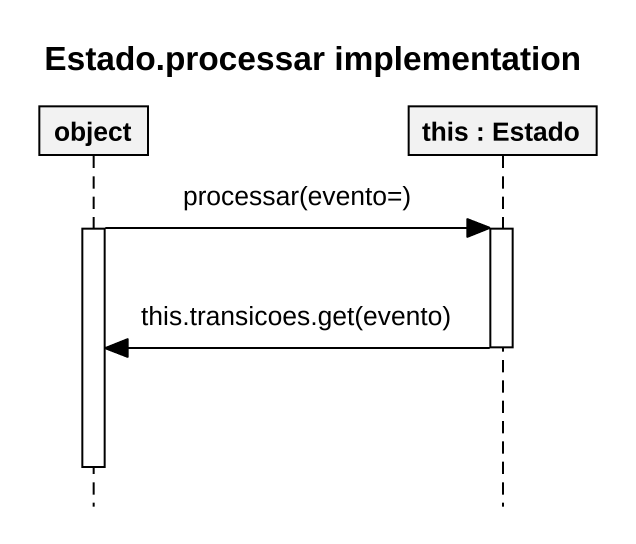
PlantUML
@startuml
title Estado.processar implementation
hide footbox
participant "object" as object_
participant "this : Estado" as this

activate object_
object_ -> this : processar(evento=)
activate this
this -> object_ : this.transicoes.get(evento)
deactivate this
deactivate object_
@enduml
